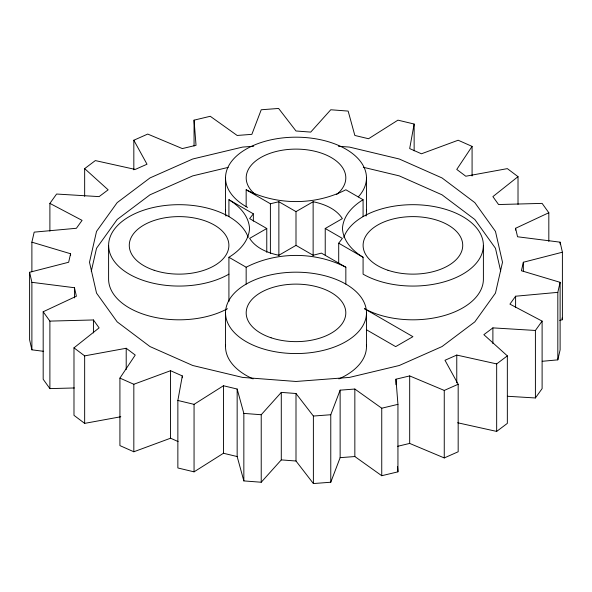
<?xml version="1.0" encoding="UTF-8"?>
<svg xmlns="http://www.w3.org/2000/svg" width="592" height="592" viewBox="0 0 592 592"><rect width="100%" height="100%" fill="white"/><g stroke="black" fill="none" stroke-linecap="round" stroke-linejoin="round"><path stroke-width="0.89" d="M414.141 124.031L409.679 148.577L421.445 153.787L458.171 140.23L472.083 146.394L456.765 169.43L465.793 176.231L507.344 168.624L518.015 176.653L492.892 196.618L498.568 204.536L542.109 203.389L548.821 212.743L515.602 228.275L517.541 236.77L560.113 242.172L562.4 252.214L523.35 262.249L521.419 270.744L560.113 282.325L557.819 292.359L515.602 296.222L509.927 304.133L542.109 321.108L535.405 330.462L492.892 327.879L483.856 334.672L507.344 355.873L496.666 363.91L456.765 355.067L444.992 360.276L458.171 384.267L444.259 390.431L409.679 375.92L395.967 379.198L397.942 404.343L381.744 408.214L354.845 389.033L340.134 390.158L340.134 457.66L330.773 482.236L313.383 483.553L313.383 416.05L296 393.51L281.289 392.392L281.289 459.895L261.227 482.236L243.845 480.911L237.155 456.543L223.45 453.265L194.058 471.846L177.859 467.969L177.859 400.466L182.321 375.92L170.555 370.71L133.829 384.267L119.917 378.103L135.235 355.067L126.207 348.266L84.656 355.873L73.985 347.844L99.108 327.879L93.432 319.961L49.891 321.108L43.179 311.755L76.398 296.222L74.459 287.727L31.887 282.325L29.6 272.283L68.65 262.249L70.581 253.753L31.887 242.172L34.181 232.138L76.398 228.275L82.073 220.365L49.891 203.389L56.595 194.035L99.108 196.618L108.144 189.825L84.656 168.624L95.334 160.587L135.235 169.43L147.008 164.221L133.829 140.23L147.741 134.066L182.321 148.577L196.033 145.299L194.058 120.154L210.256 116.284L237.155 135.457L251.866 134.34L261.227 109.764L278.617 108.447L296 130.987L310.711 132.105L330.773 109.764L348.155 111.089L354.845 135.457L368.55 138.735L397.942 120.154L414.141 124.031L414.141 150.849M91.279 271.306L96.533 248.27L117.164 219.514L149.976 194.82L192.748 175.876L228.186 167.395M542.22 361.29L557.819 359.862L560.113 349.828L560.113 282.325M330.773 482.236L330.773 414.733L340.134 390.158M507.366 396.263L535.405 397.965L542.109 388.611L542.109 321.108M261.227 482.236L261.227 414.733L281.289 392.392M228.919 301.513L228.919 257.268C239.338 250.897 248.758 241.277 249.558 228.497C248.758 215.717 239.338 206.097 228.919 199.726L228.919 216.598M246.161 206.645L246.161 189.766C276.812 205.513 315.188 205.513 345.839 189.766L363.081 199.726C352.662 206.097 343.242 215.717 342.442 228.497C343.242 241.277 352.662 250.897 363.081 257.268L363.081 274.148A70.478 40.693 0 0 0 471.513 267.984A70.478 40.693 0 0 0 439.9 207.785A70.478 40.693 0 0 0 343.797 237.422M338.705 263.373L338.705 243.201L342.361 238.384L325.23 228.497L325.23 255.093M457.646 422.762L496.666 431.413L507.344 423.376L507.344 355.873M177.859 400.466L194.058 404.343L223.45 385.755L237.155 389.033L243.845 413.408L243.845 480.911M253.354 221.171L253.354 213.83L249.639 218.611L266.77 228.497L266.77 252.34M266.77 228.497L249.639 238.384C255.951 248.27 267.813 252.954 278.869 255.263L296 245.369L313.131 255.263L321.397 253.117L345.839 267.229L345.839 284.101M246.161 189.766L270.396 203.759L278.869 201.731L296 211.625L313.131 201.731C324.187 204.04 336.049 208.724 342.361 218.611L325.23 228.497M228.919 257.268L246.161 267.229C276.812 251.482 315.188 251.482 345.839 267.229M397.683 446.294L409.679 443.423L444.259 457.934L458.171 451.77L458.171 384.267M119.917 378.103L119.917 445.606L133.829 451.77L170.555 438.213L178.118 441.565M559.736 320.398L562.4 319.717L562.4 252.214M340.134 457.66L354.845 456.543L381.744 475.716L397.942 471.846L397.942 404.343M73.985 347.844L73.985 415.347L84.656 423.376L120.783 416.761M253.709 146.239L242.55 147.09L192.748 158.996L149.976 177.94L117.164 202.634L96.533 231.391L89.496 262.249L96.533 293.107L117.164 321.863L149.976 346.557L192.748 365.501L242.55 377.407L296 381.47L349.45 377.407L399.252 365.501L442.024 346.557L474.836 321.863L495.467 293.107L502.504 262.249L495.467 231.391L474.836 202.634L442.024 177.94L399.252 158.996L349.45 147.09L338.402 146.246M313.383 416.05L330.773 414.733M43.179 311.755L43.179 379.257L49.891 388.611L74.377 387.967M243.845 413.408L261.227 414.733M281.289 459.895L296 461.013L313.383 483.553M29.6 272.283L29.6 339.786L31.887 349.828L43.66 351.322M363.333 167.284L399.252 175.876L442.024 194.82L474.836 219.514L495.467 248.27L500.684 271.151M338.705 243.201L363.081 257.268M228.919 199.726L253.354 213.83M364.665 308.809L412.92 336.67L395.671 346.623L366.404 329.729M562.015 318.045L562.4 319.717M397.521 466.459L397.942 471.846M560.113 242.172L560.113 244.022M557.819 292.359L557.819 359.862M548.821 212.743L548.821 241.41M535.405 330.462L535.405 397.965M523.35 262.249L523.35 271.499M518.015 176.653L518.015 204.395M515.602 228.275L515.602 230.125M515.602 296.222L515.602 307.315M496.666 363.91L496.666 431.413M492.892 327.879L492.892 343.597M483.398 245.369L483.398 279.121A70.478 40.693 0 0 1 440.825 316.491A70.478 40.693 0 0 1 364.539 308.713M472.083 146.394L472.083 175.987M456.765 355.067L456.765 382.802M444.259 390.431L444.259 457.934M409.679 375.92L409.679 443.423M395.967 379.198L395.967 384.748M381.744 408.214L381.744 475.716M366.478 177.874L366.478 211.625M366.478 312.872A70.478 40.693 0 0 1 260.761 348.111A70.478 40.693 0 0 1 260.761 277.633A70.478 40.693 0 0 1 366.478 312.872L366.478 346.623M363.081 199.726L363.081 216.598M354.845 389.033L354.845 456.543M313.131 201.731L313.131 255.848M296 211.625L296 245.554M296 393.51L296 461.013M278.869 201.731L278.869 255.848M270.396 203.759L270.396 253.287M246.161 267.229L246.161 284.101M237.155 389.033L237.155 456.543M225.522 177.874L225.522 211.625M225.522 312.872L225.522 346.623M223.45 385.755L223.45 453.265M194.058 120.154L194.058 146.046M194.058 404.343L194.058 471.846M182.321 375.92L182.321 377.77M170.555 370.71L170.555 438.213M133.829 140.23L133.829 169.823M133.829 384.267L133.829 451.77M126.207 348.266L126.207 369.534M108.602 245.369L108.602 279.121A70.478 40.693 0 0 0 151.175 316.491A70.478 40.693 0 0 0 227.461 308.713M93.432 319.961L93.432 332.911M84.656 168.624L84.656 196.359M84.656 355.873L84.656 423.376M74.459 287.727L74.459 297.902M70.581 253.753L70.581 255.603M49.891 203.389L49.891 231.132M49.891 321.108L49.891 388.611M31.887 242.172L31.887 271.765M31.887 282.325L31.887 349.828M366.411 344.862A70.478 40.693 0 0 1 338.905 378.91M253.095 378.91A70.478 40.693 0 0 1 225.589 344.862M247.619 207.459A70.478 40.693 0 0 1 240.604 152.714A70.478 40.693 0 0 1 334.413 143.76A70.478 40.693 0 0 1 358.301 196.892M255.418 194.546A49.809 28.756 0 0 1 262.789 156.436A49.809 28.756 0 0 1 329.211 156.436A49.809 28.756 0 0 1 336.582 194.546M228.919 274.148A70.478 40.693 0 0 1 120.487 267.984A70.478 40.693 0 0 1 152.1 207.785A70.478 40.693 0 0 1 248.203 237.422M225.937 216.05A70.478 40.693 0 0 1 225.589 209.857M366.411 209.857A70.478 40.693 0 0 1 366.063 216.05M154.179 270.278A49.809 28.756 0 0 0 228.889 245.369A49.809 28.756 0 0 0 154.179 220.468A49.809 28.756 0 0 0 154.179 270.278M271.092 337.78A49.809 28.756 0 0 0 345.809 312.872A49.809 28.756 0 0 0 271.092 287.971A49.809 28.756 0 0 0 271.092 337.78M388.012 270.278A49.809 28.756 0 0 0 462.729 245.369A49.809 28.756 0 0 0 388.012 220.468A49.809 28.756 0 0 0 388.012 270.278"/></g></svg>
